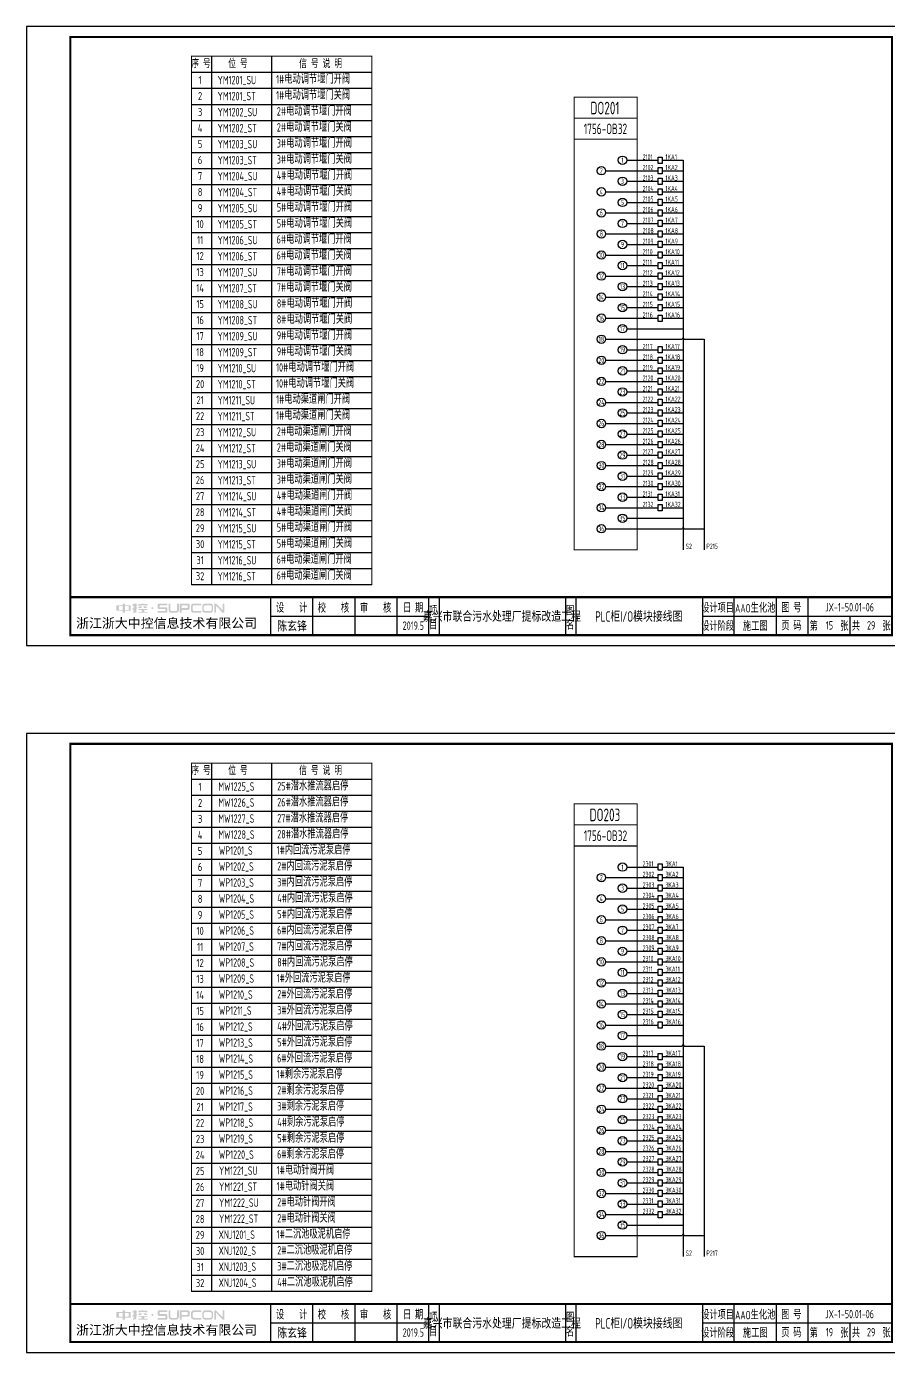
# Model space of a CAD drawing. Header units: millimetres. Extents: x 30557 to 235556, y -116603 to -73383.
# Drawn here: x 38873 to 42964, y -90377 to -84080 of the extents above; entities that cross this region are included whole.
import ezdxf
from ezdxf.enums import TextEntityAlignment as Align

# ---------------------------------------------------------------- set-up
doc = ezdxf.new("R2010")
doc.units = ezdxf.units.MM
doc.layers.add('1', color=3, linetype='Continuous')
doc.layers.add('_Drawing', color=7, linetype='Continuous', lineweight=25)
doc.styles.add('supcon', font='sceie.shx', dxfattribs={"width": 0.75, "height": 40, "bigfont": 'sceic.shx'})
doc.styles.add('Title', font='', dxfattribs={"height": 45})
doc.styles.get('Title').set_extended_font_data('SimHei')

# ---------------------------------------------------------------- blocks, each defined once
blk = doc.blocks.new('中控·SUPCON')
at = {"linetype": 'Continuous'}
h = blk.add_hatch(color=2, dxfattribs=at)
h.dxf.hatch_style = 1
h.paths.add_polyline_path([(34, 33), (20, 33), (20, 37), (15, 37), (15, 36), (15, 33), (0, 33), (0, 20), (13, 20), (15, 20), (15, 15), (20, 15), (20, 20), (22, 20), (34, 20)])
h.paths.add_polyline_path([(20, 30), (20, 31), (29, 31), (29, 22), (20, 22)], flags=16)
h.paths.add_polyline_path([(15, 30), (15, 22), (6, 22), (6, 31), (15, 31)], flags=16)
h.paths.add_polyline_path([(47, 32), (49, 32), (49, 35), (47, 35), (47, 37), (41, 37), (41, 35), (38, 35), (38, 32), (41, 32), (41, 25.8), (38, 25), (38, 22), (41, 22.8), (41, 18.3), (39, 17), (39, 15), (47, 16), (47, 24.5), (49, 25), (49, 28), (47, 27.5)])
h.paths.add_polyline_path([(61, 30), (55, 30), (52, 28), (52, 26), (58, 26)])
h.paths.add_polyline_path([(73, 28), (71, 28), (70, 30), (64, 30), (66, 26), (73, 26)])
h.paths.add_polyline_path([(73, 36), (64.6, 36), (64.6, 37), (60.4, 37), (60.4, 36), (52, 36), (52, 32), (56.8, 32), (56.8, 33.1), (68.2, 33.1), (68.2, 32), (73, 32)])
h.paths.add_polyline_path([(66, 22), (73, 22), (73, 24), (52, 24), (52, 22), (60, 22), (60, 17), (52, 17), (52, 15), (74, 15), (74, 17), (66, 17)])
h.paths.add_polyline_path([(82.7, 26.1, 1), (87.6, 26.1, 1)])
h.paths.add_polyline_path([(118, 28), (103.5, 28, -0.414214), (102.5, 29), (102.5, 32, -0.414214), (103.5, 33), (121, 33), (121, 37), (100.5, 37, 0.414214), (97.5, 34), (97.5, 27, 0.414214), (100.5, 24), (115, 24, -0.414214), (116, 23), (116, 20, -0.414214), (115, 19), (97.5, 19), (97.5, 15), (118, 15, 0.414214), (121, 18), (121, 25, 0.414214)])
h.paths.add_polyline_path([(128, 37), (124, 37), (124, 36), (124, 21, 0.414214), (130, 15), (142, 15, 0.414214), (148, 21), (148, 37), (144, 37), (144, 22, -0.414214), (141, 19), (131, 19, -0.414214), (128, 22)])
h.paths.add_polyline_path([(174, 26), (174, 33, 0.414214), (170, 37), (150, 37), (150, 36), (150, 15), (155, 15), (155, 22), (170, 22, 0.414214)])
h.paths.add_polyline_path([(167, 26), (155, 26), (155, 33), (167, 33, -0.414214), (169, 31), (169, 28, -0.414214)], flags=16)
h.paths.add_polyline_path([(201, 19), (185, 19, -0.414214), (181, 23), (181, 29, -0.414214), (185, 33), (201, 33), (201, 37), (183, 37, 0.414214), (177, 31), (177, 21, 0.414214), (183, 15), (201, 15)])
h.paths.add_polyline_path([(229, 21), (229, 31, 0.414214), (223, 37), (210, 37, 0.414214), (204, 31), (204, 21, 0.414214), (210, 15), (223, 15, 0.414214)])
h.paths.add_polyline_path([(207, 23), (207, 29, -0.414214), (211, 33), (222, 33, -0.414214), (226, 29), (226, 23, -0.414214), (222, 19), (211, 19, -0.414214)], flags=16)
h.paths.add_polyline_path([(236, 32.1), (252, 15), (256, 15), (256, 37), (252, 37), (252, 21), (236, 37), (232, 37), (232, 36), (232, 15), (236, 15)])
h = blk.add_hatch(color=2, dxfattribs=at)
h.dxf.hatch_style = 1
h.paths.add_polyline_path([(34, 33), (20, 33), (20, 37), (15, 37), (15, 36), (15, 33), (0, 33), (0, 20), (13, 20), (15, 20), (15, 15), (20, 15), (20, 20), (22, 20), (34, 20)])
h.paths.add_polyline_path([(20, 30), (20, 31), (29, 31), (29, 22), (20, 22)], flags=16)
h.paths.add_polyline_path([(15, 30), (15, 22), (6, 22), (6, 31), (15, 31)], flags=16)
h.paths.add_polyline_path([(47, 32), (49, 32), (49, 35), (47, 35), (47, 37), (41, 37), (41, 35), (38, 35), (38, 32), (41, 32), (41, 25.8), (38, 25), (38, 22), (41, 22.8), (41, 18.3), (39, 17), (39, 15), (47, 16), (47, 24.5), (49, 25), (49, 28), (47, 27.5)])
h.paths.add_polyline_path([(61, 30), (55, 30), (52, 28), (52, 26), (58, 26)])
h.paths.add_polyline_path([(73, 28), (71, 28), (70, 30), (64, 30), (66, 26), (73, 26)])
h.paths.add_polyline_path([(73, 36), (64.6, 36), (64.6, 37), (60.4, 37), (60.4, 36), (52, 36), (52, 32), (56.8, 32), (56.8, 33.1), (68.2, 33.1), (68.2, 32), (73, 32)])
h.paths.add_polyline_path([(66, 22), (73, 22), (73, 24), (52, 24), (52, 22), (60, 22), (60, 17), (52, 17), (52, 15), (74, 15), (74, 17), (66, 17)])
h.paths.add_polyline_path([(82.7, 26.1, 1), (87.6, 26.1, 1)])
h.paths.add_polyline_path([(118, 28), (103.5, 28, -0.414214), (102.5, 29), (102.5, 32, -0.414214), (103.5, 33), (121, 33), (121, 37), (100.5, 37, 0.414214), (97.5, 34), (97.5, 27, 0.414214), (100.5, 24), (115, 24, -0.414214), (116, 23), (116, 20, -0.414214), (115, 19), (97.5, 19), (97.5, 15), (118, 15, 0.414214), (121, 18), (121, 25, 0.414214)])
h.paths.add_polyline_path([(128, 37), (124, 37), (124, 36), (124, 21, 0.414214), (130, 15), (142, 15, 0.414214), (148, 21), (148, 37), (144, 37), (144, 22, -0.414214), (141, 19), (131, 19, -0.414214), (128, 22)])
h.paths.add_polyline_path([(174, 26), (174, 33, 0.414214), (170, 37), (150, 37), (150, 36), (150, 15), (155, 15), (155, 22), (170, 22, 0.414214)])
h.paths.add_polyline_path([(167, 26), (155, 26), (155, 33), (167, 33, -0.414214), (169, 31), (169, 28, -0.414214)], flags=16)
h.paths.add_polyline_path([(201, 19), (185, 19, -0.414214), (181, 23), (181, 29, -0.414214), (185, 33), (201, 33), (201, 37), (183, 37, 0.414214), (177, 31), (177, 21, 0.414214), (183, 15), (201, 15)])
h.paths.add_polyline_path([(229, 21), (229, 31, 0.414214), (223, 37), (210, 37, 0.414214), (204, 31), (204, 21, 0.414214), (210, 15), (223, 15, 0.414214)])
h.paths.add_polyline_path([(207, 23), (207, 29, -0.414214), (211, 33), (222, 33, -0.414214), (226, 29), (226, 23, -0.414214), (222, 19), (211, 19, -0.414214)], flags=16)
h.paths.add_polyline_path([(236, 32.1), (252, 15), (256, 15), (256, 37), (252, 37), (252, 21), (236, 37), (232, 37), (232, 36), (232, 15), (236, 15)])
h = blk.add_hatch(color=2, dxfattribs=at)
h.dxf.hatch_style = 1
h.paths.add_polyline_path([(34, 33), (20, 33), (20, 37), (15, 37), (15, 36), (15, 33), (0, 33), (0, 20), (13, 20), (15, 20), (15, 15), (20, 15), (20, 20), (22, 20), (34, 20)])
h.paths.add_polyline_path([(20, 30), (20, 31), (29, 31), (29, 22), (20, 22)], flags=16)
h.paths.add_polyline_path([(15, 30), (15, 22), (6, 22), (6, 31), (15, 31)], flags=16)
h.paths.add_polyline_path([(47, 32), (49, 32), (49, 35), (47, 35), (47, 37), (41, 37), (41, 35), (38, 35), (38, 32), (41, 32), (41, 25.8), (38, 25), (38, 22), (41, 22.8), (41, 18.3), (39, 17), (39, 15), (47, 16), (47, 24.5), (49, 25), (49, 28), (47, 27.5)])
h.paths.add_polyline_path([(61, 30), (55, 30), (52, 28), (52, 26), (58, 26)])
h.paths.add_polyline_path([(73, 28), (71, 28), (70, 30), (64, 30), (66, 26), (73, 26)])
h.paths.add_polyline_path([(73, 36), (64.6, 36), (64.6, 37), (60.4, 37), (60.4, 36), (52, 36), (52, 32), (56.8, 32), (56.8, 33.1), (68.2, 33.1), (68.2, 32), (73, 32)])
h.paths.add_polyline_path([(66, 22), (73, 22), (73, 24), (52, 24), (52, 22), (60, 22), (60, 17), (52, 17), (52, 15), (74, 15), (74, 17), (66, 17)])
h.paths.add_polyline_path([(82.7, 26.1, 1), (87.6, 26.1, 1)])
h.paths.add_polyline_path([(118, 28), (103.5, 28, -0.414214), (102.5, 29), (102.5, 32, -0.414214), (103.5, 33), (121, 33), (121, 37), (100.5, 37, 0.414214), (97.5, 34), (97.5, 27, 0.414214), (100.5, 24), (115, 24, -0.414214), (116, 23), (116, 20, -0.414214), (115, 19), (97.5, 19), (97.5, 15), (118, 15, 0.414214), (121, 18), (121, 25, 0.414214)])
h.paths.add_polyline_path([(128, 37), (124, 37), (124, 36), (124, 21, 0.414214), (130, 15), (142, 15, 0.414214), (148, 21), (148, 37), (144, 37), (144, 22, -0.414214), (141, 19), (131, 19, -0.414214), (128, 22)])
h.paths.add_polyline_path([(174, 26), (174, 33, 0.414214), (170, 37), (150, 37), (150, 36), (150, 15), (155, 15), (155, 22), (170, 22, 0.414214)])
h.paths.add_polyline_path([(167, 26), (155, 26), (155, 33), (167, 33, -0.414214), (169, 31), (169, 28, -0.414214)], flags=16)
h.paths.add_polyline_path([(201, 19), (185, 19, -0.414214), (181, 23), (181, 29, -0.414214), (185, 33), (201, 33), (201, 37), (183, 37, 0.414214), (177, 31), (177, 21, 0.414214), (183, 15), (201, 15)])
h.paths.add_polyline_path([(229, 21), (229, 31, 0.414214), (223, 37), (210, 37, 0.414214), (204, 31), (204, 21, 0.414214), (210, 15), (223, 15, 0.414214)])
h.paths.add_polyline_path([(207, 23), (207, 29, -0.414214), (211, 33), (222, 33, -0.414214), (226, 29), (226, 23, -0.414214), (222, 19), (211, 19, -0.414214)], flags=16)
h.paths.add_polyline_path([(236, 32.1), (252, 15), (256, 15), (256, 37), (252, 37), (252, 21), (236, 37), (232, 37), (232, 36), (232, 15), (236, 15)])
h = blk.add_hatch(color=2, dxfattribs=at)
h.dxf.hatch_style = 1
h.paths.add_polyline_path([(34, 33), (20, 33), (20, 37), (15, 37), (15, 36), (15, 33), (0, 33), (0, 20), (13, 20), (15, 20), (15, 15), (20, 15), (20, 20), (22, 20), (34, 20)])
h.paths.add_polyline_path([(20, 30), (20, 31), (29, 31), (29, 22), (20, 22)], flags=16)
h.paths.add_polyline_path([(15, 30), (15, 22), (6, 22), (6, 31), (15, 31)], flags=16)
h.paths.add_polyline_path([(47, 32), (49, 32), (49, 35), (47, 35), (47, 37), (41, 37), (41, 35), (38, 35), (38, 32), (41, 32), (41, 25.8), (38, 25), (38, 22), (41, 22.8), (41, 18.3), (39, 17), (39, 15), (47, 16), (47, 24.5), (49, 25), (49, 28), (47, 27.5)])
h.paths.add_polyline_path([(61, 30), (55, 30), (52, 28), (52, 26), (58, 26)])
h.paths.add_polyline_path([(73, 28), (71, 28), (70, 30), (64, 30), (66, 26), (73, 26)])
h.paths.add_polyline_path([(73, 36), (64.6, 36), (64.6, 37), (60.4, 37), (60.4, 36), (52, 36), (52, 32), (56.8, 32), (56.8, 33.1), (68.2, 33.1), (68.2, 32), (73, 32)])
h.paths.add_polyline_path([(66, 22), (73, 22), (73, 24), (52, 24), (52, 22), (60, 22), (60, 17), (52, 17), (52, 15), (74, 15), (74, 17), (66, 17)])
h.paths.add_polyline_path([(82.7, 26.1, 1), (87.6, 26.1, 1)])
h.paths.add_polyline_path([(118, 28), (103.5, 28, -0.414214), (102.5, 29), (102.5, 32, -0.414214), (103.5, 33), (121, 33), (121, 37), (100.5, 37, 0.414214), (97.5, 34), (97.5, 27, 0.414214), (100.5, 24), (115, 24, -0.414214), (116, 23), (116, 20, -0.414214), (115, 19), (97.5, 19), (97.5, 15), (118, 15, 0.414214), (121, 18), (121, 25, 0.414214)])
h.paths.add_polyline_path([(128, 37), (124, 37), (124, 36), (124, 21, 0.414214), (130, 15), (142, 15, 0.414214), (148, 21), (148, 37), (144, 37), (144, 22, -0.414214), (141, 19), (131, 19, -0.414214), (128, 22)])
h.paths.add_polyline_path([(174, 26), (174, 33, 0.414214), (170, 37), (150, 37), (150, 36), (150, 15), (155, 15), (155, 22), (170, 22, 0.414214)])
h.paths.add_polyline_path([(167, 26), (155, 26), (155, 33), (167, 33, -0.414214), (169, 31), (169, 28, -0.414214)], flags=16)
h.paths.add_polyline_path([(201, 19), (185, 19, -0.414214), (181, 23), (181, 29, -0.414214), (185, 33), (201, 33), (201, 37), (183, 37, 0.414214), (177, 31), (177, 21, 0.414214), (183, 15), (201, 15)])
h.paths.add_polyline_path([(229, 21), (229, 31, 0.414214), (223, 37), (210, 37, 0.414214), (204, 31), (204, 21, 0.414214), (210, 15), (223, 15, 0.414214)])
h.paths.add_polyline_path([(207, 23), (207, 29, -0.414214), (211, 33), (222, 33, -0.414214), (226, 29), (226, 23, -0.414214), (222, 19), (211, 19, -0.414214)], flags=16)
h.paths.add_polyline_path([(236, 32.1), (252, 15), (256, 15), (256, 37), (252, 37), (252, 21), (236, 37), (232, 37), (232, 36), (232, 15), (236, 15)])
h = blk.add_hatch(color=2, dxfattribs=at)
h.dxf.hatch_style = 1
h.paths.add_polyline_path([(34, 33), (20, 33), (20, 37), (15, 37), (15, 36), (15, 33), (0, 33), (0, 20), (13, 20), (15, 20), (15, 15), (20, 15), (20, 20), (22, 20), (34, 20)])
h.paths.add_polyline_path([(20, 30), (20, 31), (29, 31), (29, 22), (20, 22)], flags=16)
h.paths.add_polyline_path([(15, 30), (15, 22), (6, 22), (6, 31), (15, 31)], flags=16)
h.paths.add_polyline_path([(47, 32), (49, 32), (49, 35), (47, 35), (47, 37), (41, 37), (41, 35), (38, 35), (38, 32), (41, 32), (41, 25.8), (38, 25), (38, 22), (41, 22.8), (41, 18.3), (39, 17), (39, 15), (47, 16), (47, 24.5), (49, 25), (49, 28), (47, 27.5)])
h.paths.add_polyline_path([(61, 30), (55, 30), (52, 28), (52, 26), (58, 26)])
h.paths.add_polyline_path([(73, 28), (71, 28), (70, 30), (64, 30), (66, 26), (73, 26)])
h.paths.add_polyline_path([(73, 36), (64.6, 36), (64.6, 37), (60.4, 37), (60.4, 36), (52, 36), (52, 32), (56.8, 32), (56.8, 33.1), (68.2, 33.1), (68.2, 32), (73, 32)])
h.paths.add_polyline_path([(66, 22), (73, 22), (73, 24), (52, 24), (52, 22), (60, 22), (60, 17), (52, 17), (52, 15), (74, 15), (74, 17), (66, 17)])
h.paths.add_polyline_path([(82.7, 26.1, 1), (87.6, 26.1, 1)])
h.paths.add_polyline_path([(118, 28), (103.5, 28, -0.414214), (102.5, 29), (102.5, 32, -0.414214), (103.5, 33), (121, 33), (121, 37), (100.5, 37, 0.414214), (97.5, 34), (97.5, 27, 0.414214), (100.5, 24), (115, 24, -0.414214), (116, 23), (116, 20, -0.414214), (115, 19), (97.5, 19), (97.5, 15), (118, 15, 0.414214), (121, 18), (121, 25, 0.414214)])
h.paths.add_polyline_path([(128, 37), (124, 37), (124, 36), (124, 21, 0.414214), (130, 15), (142, 15, 0.414214), (148, 21), (148, 37), (144, 37), (144, 22, -0.414214), (141, 19), (131, 19, -0.414214), (128, 22)])
h.paths.add_polyline_path([(174, 26), (174, 33, 0.414214), (170, 37), (150, 37), (150, 36), (150, 15), (155, 15), (155, 22), (170, 22, 0.414214)])
h.paths.add_polyline_path([(167, 26), (155, 26), (155, 33), (167, 33, -0.414214), (169, 31), (169, 28, -0.414214)], flags=16)
h.paths.add_polyline_path([(201, 19), (185, 19, -0.414214), (181, 23), (181, 29, -0.414214), (185, 33), (201, 33), (201, 37), (183, 37, 0.414214), (177, 31), (177, 21, 0.414214), (183, 15), (201, 15)])
h.paths.add_polyline_path([(229, 21), (229, 31, 0.414214), (223, 37), (210, 37, 0.414214), (204, 31), (204, 21, 0.414214), (210, 15), (223, 15, 0.414214)])
h.paths.add_polyline_path([(207, 23), (207, 29, -0.414214), (211, 33), (222, 33, -0.414214), (226, 29), (226, 23, -0.414214), (222, 19), (211, 19, -0.414214)], flags=16)
h.paths.add_polyline_path([(236, 32.1), (252, 15), (256, 15), (256, 37), (252, 37), (252, 21), (236, 37), (232, 37), (232, 36), (232, 15), (236, 15)])
h = blk.add_hatch(color=2, dxfattribs=at)
h.dxf.hatch_style = 1
h.paths.add_polyline_path([(34, 33), (20, 33), (20, 37), (15, 37), (15, 36), (15, 33), (0, 33), (0, 20), (13, 20), (15, 20), (15, 15), (20, 15), (20, 20), (22, 20), (34, 20)])
h.paths.add_polyline_path([(20, 30), (20, 31), (29, 31), (29, 22), (20, 22)], flags=16)
h.paths.add_polyline_path([(15, 30), (15, 22), (6, 22), (6, 31), (15, 31)], flags=16)
h.paths.add_polyline_path([(47, 32), (49, 32), (49, 35), (47, 35), (47, 37), (41, 37), (41, 35), (38, 35), (38, 32), (41, 32), (41, 25.8), (38, 25), (38, 22), (41, 22.8), (41, 18.3), (39, 17), (39, 15), (47, 16), (47, 24.5), (49, 25), (49, 28), (47, 27.5)])
h.paths.add_polyline_path([(61, 30), (55, 30), (52, 28), (52, 26), (58, 26)])
h.paths.add_polyline_path([(73, 28), (71, 28), (70, 30), (64, 30), (66, 26), (73, 26)])
h.paths.add_polyline_path([(73, 36), (64.6, 36), (64.6, 37), (60.4, 37), (60.4, 36), (52, 36), (52, 32), (56.8, 32), (56.8, 33.1), (68.2, 33.1), (68.2, 32), (73, 32)])
h.paths.add_polyline_path([(66, 22), (73, 22), (73, 24), (52, 24), (52, 22), (60, 22), (60, 17), (52, 17), (52, 15), (74, 15), (74, 17), (66, 17)])
h.paths.add_polyline_path([(82.7, 26.1, 1), (87.6, 26.1, 1)])
h.paths.add_polyline_path([(118, 28), (103.5, 28, -0.414214), (102.5, 29), (102.5, 32, -0.414214), (103.5, 33), (121, 33), (121, 37), (100.5, 37, 0.414214), (97.5, 34), (97.5, 27, 0.414214), (100.5, 24), (115, 24, -0.414214), (116, 23), (116, 20, -0.414214), (115, 19), (97.5, 19), (97.5, 15), (118, 15, 0.414214), (121, 18), (121, 25, 0.414214)])
h.paths.add_polyline_path([(128, 37), (124, 37), (124, 36), (124, 21, 0.414214), (130, 15), (142, 15, 0.414214), (148, 21), (148, 37), (144, 37), (144, 22, -0.414214), (141, 19), (131, 19, -0.414214), (128, 22)])
h.paths.add_polyline_path([(174, 26), (174, 33, 0.414214), (170, 37), (150, 37), (150, 36), (150, 15), (155, 15), (155, 22), (170, 22, 0.414214)])
h.paths.add_polyline_path([(167, 26), (155, 26), (155, 33), (167, 33, -0.414214), (169, 31), (169, 28, -0.414214)], flags=16)
h.paths.add_polyline_path([(201, 19), (185, 19, -0.414214), (181, 23), (181, 29, -0.414214), (185, 33), (201, 33), (201, 37), (183, 37, 0.414214), (177, 31), (177, 21, 0.414214), (183, 15), (201, 15)])
h.paths.add_polyline_path([(229, 21), (229, 31, 0.414214), (223, 37), (210, 37, 0.414214), (204, 31), (204, 21, 0.414214), (210, 15), (223, 15, 0.414214)])
h.paths.add_polyline_path([(207, 23), (207, 29, -0.414214), (211, 33), (222, 33, -0.414214), (226, 29), (226, 23, -0.414214), (222, 19), (211, 19, -0.414214)], flags=16)
h.paths.add_polyline_path([(236, 32.1), (252, 15), (256, 15), (256, 37), (252, 37), (252, 21), (236, 37), (232, 37), (232, 36), (232, 15), (236, 15)])
blk = doc.blocks.new('supcon图框')
at = {"linetype": 'Continuous'}
for p, q in [((6145.7, 4361.7), (1987.7, 4361.7)), ((1987.7, 4361.7), (1987.7, 1421.7)), ((6145.7, 1421.7), (6145.7, 4361.7)), ((1987.7, 1421.7), (6145.7, 1421.7))]:
    blk.add_line(p, q, dxfattribs=at)
for p, q in [((3145.7, 1651.7), (3145.7, 1471.7)), ((3345.7, 1651.7), (3345.7, 1471.7)), ((3545.7, 1651.7), (3545.7, 1471.7)), ((3745.7, 1651.7), (3745.7, 1471.7)), ((3895.7, 1651.7), (3895.7, 1471.7)), ((3945.7, 1651.7), (3945.7, 1471.7)), ((4545.7, 1651.7), (4545.7, 1471.7)), ((4595.7, 1651.7), (4595.7, 1471.7)), ((5195.7, 1651.7), (5195.7, 1471.7)), ((5345.7, 1651.7), (5345.7, 1471.7)), ((5545.7, 1651.7), (5545.7, 1471.7)), ((5695.7, 1651.7), (5695.7, 1471.7)), ((3145.7, 1561.7), (3895.7, 1561.7)), ((5195.7, 1561.7), (6095.7, 1561.7)), ((5895.7, 1561.7), (5895.7, 1471.7))]:
    blk.add_line(p, q)
at = {"linetype": 'Continuous', "const_width": 10}
blk.add_lwpolyline([(2195.7, 4311.7), (6095.7, 4311.7), (6095.7, 1471.7), (2195.7, 1471.7)], close=True, dxfattribs=at)
blk.add_lwpolyline([(2195.7, 1651.7), (6095.7, 1651.7)], dxfattribs=at)
at = {"linetype": 'Continuous', "xscale": 2, "yscale": 2, "zscale": 2}
blk.add_blockref('中控·SUPCON', (2414.6, 1547.7), dxfattribs=at)
at = {"style": 'supcon', "width": 0.75}
for s, p in [('设    计', (3246.2, 1604.2)), ('校    核', (3444.8, 1604.2)), ('审    核', (3644.5, 1604.2)), ('日 期', (3822.5, 1604.2)), ('项', (3918.2, 1590.7)), ('图', (4568.2, 1590.7)), ('设计项目', (5268, 1604.2)), ('图 号', (5618, 1604.2)), ('目', (3918.2, 1522.9)), ('名', (4568.2, 1522.9)), ('设计阶段', (5268, 1518.1)), ('施工图', (5446.5, 1518.1)), ('页 码', (5618, 1518.1)), ('第      张', (5797, 1518.1)), ('共      张', (5997, 1518.1))]:
    blk.add_text(s, height=40, dxfattribs=at).set_placement(p, align=Align.MIDDLE)
at = {"style": 'Title'}
blk.add_text('浙江浙大中控信息技术有限公司', height=45, dxfattribs=at).set_placement((2222.8, 1506.2))
blk = doc.blocks.new('1756-OB32')
at = {"linetype": 'Continuous'}
for p, q in [((13608.2, 29219.5), (13858.2, 29219.5)), ((13708.2, 29269.5), (13858.2, 29269.5)), ((13708.2, 29169.5), (13858.2, 29169.5)), ((13608.2, 29119.5), (13858.2, 29119.5)), ((13708.2, 29069.5), (13858.2, 29069.5)), ((13608.2, 29019.5), (13858.2, 29019.5)), ((13708.2, 28969.5), (13858.2, 28969.5)), ((13608.2, 28919.5), (13858.2, 28919.5)), ((13708.2, 28869.5), (13858.2, 28869.5)), ((13608.2, 28819.5), (13858.2, 28819.5)), ((13608.2, 28719.5), (13858.2, 28719.5)), ((13708.2, 28769.5), (13858.2, 28769.5)), ((13708.2, 28669.5), (13858.2, 28669.5)), ((13608.2, 28619.5), (13858.2, 28619.5)), ((13708.2, 28569.5), (13858.2, 28569.5)), ((13608.2, 28519.5), (13858.2, 28519.5)), ((13708.2, 28369.5), (13858.2, 28369.5)), ((13608.2, 28319.5), (13858.2, 28319.5)), ((13608.2, 28219.5), (13858.2, 28219.5)), ((13708.2, 28269.5), (13858.2, 28269.5)), ((13708.2, 28169.5), (13858.2, 28169.5)), ((13608.2, 28119.5), (13858.2, 28119.5)), ((13708.2, 28069.5), (13858.2, 28069.5)), ((13608.2, 28019.5), (13858.2, 28019.5)), ((13708.2, 27969.5), (13858.2, 27969.5)), ((13608.2, 27919.5), (13858.2, 27919.5)), ((13708.2, 27869.5), (13858.2, 27869.5)), ((13608.2, 27819.5), (13858.2, 27819.5)), ((13708.2, 27769.5), (13858.2, 27769.5)), ((13608.2, 27719.5), (13858.2, 27719.5)), ((13708.2, 27669.5), (13858.2, 27669.5)), ((13608.2, 27619.5), (13858.2, 27619.5))]:
    blk.add_line(p, q, dxfattribs=at)
at = {"color": 5, "linetype": 'Continuous'}
for p, q in [((13876.2, 29269.5), (13976.2, 29269.5)), ((13876.2, 29219.5), (13976.2, 29219.5)), ((13976.2, 29269.5), (13976.2, 27419.5)), ((13876.2, 29169.5), (13976.2, 29169.5)), ((13876.2, 29119.5), (13976.2, 29119.5)), ((13876.2, 29069.5), (13976.2, 29069.5)), ((13876.2, 29019.5), (13976.2, 29019.5)), ((13876.2, 28969.5), (13976.2, 28969.5)), ((13876.2, 28919.5), (13976.2, 28919.5)), ((13876.2, 28869.5), (13976.2, 28869.5)), ((13876.2, 28819.5), (13976.2, 28819.5)), ((13876.2, 28769.5), (13976.2, 28769.5)), ((13876.2, 28719.5), (13976.2, 28719.5)), ((13876.2, 28669.5), (13976.2, 28669.5)), ((13876.2, 28619.5), (13976.2, 28619.5)), ((13876.2, 28569.5), (13976.2, 28569.5)), ((13708.2, 28469.5), (13976.2, 28469.5)), ((13876.2, 28519.5), (13976.2, 28519.5)), ((13876.2, 28369.5), (13976.2, 28369.5)), ((13876.2, 28319.5), (13976.2, 28319.5)), ((13876.2, 28269.5), (13976.2, 28269.5)), ((13876.2, 28219.5), (13976.2, 28219.5)), ((13876.2, 28169.5), (13976.2, 28169.5)), ((13876.2, 28119.5), (13976.2, 28119.5)), ((13876.2, 28069.5), (13976.2, 28069.5)), ((13876.2, 28019.5), (13976.2, 28019.5)), ((13876.2, 27969.5), (13976.2, 27969.5)), ((13876.2, 27919.5), (13976.2, 27919.5)), ((13876.2, 27869.5), (13976.2, 27869.5)), ((13876.2, 27819.5), (13976.2, 27819.5)), ((13876.2, 27769.5), (13976.2, 27769.5)), ((13876.2, 27719.5), (13976.2, 27719.5)), ((13876.2, 27669.5), (13976.2, 27669.5)), ((13876.2, 27619.5), (13976.2, 27619.5)), ((13708.2, 27569.5), (13976.2, 27569.5))]:
    blk.add_line(p, q, dxfattribs=at)
at = {"color": 37, "linetype": 'Continuous'}
for p, q in [((13981.2, 28419.5), (14076.2, 28419.5)), ((14076.2, 28419.5), (14076.2, 27419.5)), ((13608.2, 27519.5), (13971.2, 27519.5)), ((13981.2, 27519.5), (14076.2, 27519.5))]:
    blk.add_line(p, q, dxfattribs=at)
at = {"linetype": 'Continuous', "const_width": 5}
blk.add_lwpolyline([(13458.2, 29569.5), (13758.2, 29569.5), (13758.2, 27419.5), (13458.2, 27419.5)], close=True, dxfattribs=at)
for points in [[(13458.2, 29469.5), (13758.2, 29469.5)], [(13458.2, 29369.5), (13758.2, 29369.5)]]:
    blk.add_lwpolyline(points, dxfattribs=at)
at = {"linetype": 'Continuous'}
for points in [[(13858.2, 29284.5), (13876.2, 29284.5), (13876.2, 29254.5), (13858.2, 29254.5)], [(13858.2, 29234.5), (13876.2, 29234.5), (13876.2, 29204.5), (13858.2, 29204.5)], [(13858.2, 29184.5), (13876.2, 29184.5), (13876.2, 29154.5), (13858.2, 29154.5)], [(13858.2, 29134.5), (13876.2, 29134.5), (13876.2, 29104.5), (13858.2, 29104.5)], [(13858.2, 29084.5), (13876.2, 29084.5), (13876.2, 29054.5), (13858.2, 29054.5)], [(13858.2, 29034.5), (13876.2, 29034.5), (13876.2, 29004.5), (13858.2, 29004.5)], [(13858.2, 28984.5), (13876.2, 28984.5), (13876.2, 28954.5), (13858.2, 28954.5)], [(13858.2, 28934.5), (13876.2, 28934.5), (13876.2, 28904.5), (13858.2, 28904.5)], [(13858.2, 28884.5), (13876.2, 28884.5), (13876.2, 28854.5), (13858.2, 28854.5)], [(13858.2, 28834.5), (13876.2, 28834.5), (13876.2, 28804.5), (13858.2, 28804.5)], [(13858.2, 28784.5), (13876.2, 28784.5), (13876.2, 28754.5), (13858.2, 28754.5)], [(13858.2, 28734.5), (13876.2, 28734.5), (13876.2, 28704.5), (13858.2, 28704.5)], [(13858.2, 28684.5), (13876.2, 28684.5), (13876.2, 28654.5), (13858.2, 28654.5)], [(13858.2, 28634.5), (13876.2, 28634.5), (13876.2, 28604.5), (13858.2, 28604.5)], [(13858.2, 28584.5), (13876.2, 28584.5), (13876.2, 28554.5), (13858.2, 28554.5)], [(13858.2, 28534.5), (13876.2, 28534.5), (13876.2, 28504.5), (13858.2, 28504.5)], [(13858.2, 28384.5), (13876.2, 28384.5), (13876.2, 28354.5), (13858.2, 28354.5)], [(13858.2, 28334.5), (13876.2, 28334.5), (13876.2, 28304.5), (13858.2, 28304.5)], [(13858.2, 28284.5), (13876.2, 28284.5), (13876.2, 28254.5), (13858.2, 28254.5)], [(13858.2, 28234.5), (13876.2, 28234.5), (13876.2, 28204.5), (13858.2, 28204.5)], [(13858.2, 28184.5), (13876.2, 28184.5), (13876.2, 28154.5), (13858.2, 28154.5)], [(13858.2, 28134.5), (13876.2, 28134.5), (13876.2, 28104.5), (13858.2, 28104.5)], [(13858.2, 28084.5), (13876.2, 28084.5), (13876.2, 28054.5), (13858.2, 28054.5)], [(13858.2, 28034.5), (13876.2, 28034.5), (13876.2, 28004.5), (13858.2, 28004.5)], [(13858.2, 27984.5), (13876.2, 27984.5), (13876.2, 27954.5), (13858.2, 27954.5)], [(13858.2, 27934.5), (13876.2, 27934.5), (13876.2, 27904.5), (13858.2, 27904.5)], [(13858.2, 27884.5), (13876.2, 27884.5), (13876.2, 27854.5), (13858.2, 27854.5)], [(13858.2, 27834.5), (13876.2, 27834.5), (13876.2, 27804.5), (13858.2, 27804.5)], [(13858.2, 27784.5), (13876.2, 27784.5), (13876.2, 27754.5), (13858.2, 27754.5)], [(13858.2, 27734.5), (13876.2, 27734.5), (13876.2, 27704.5), (13858.2, 27704.5)], [(13858.2, 27684.5), (13876.2, 27684.5), (13876.2, 27654.5), (13858.2, 27654.5)], [(13858.2, 27634.5), (13876.2, 27634.5), (13876.2, 27604.5), (13858.2, 27604.5)]]:
    blk.add_lwpolyline(points, close=True, dxfattribs=at)
at = {"lineweight": -3}
for centre in [(13688.2, 29269.5), (13588.2, 29219.5), (13688.2, 29169.5), (13588.2, 29119.5), (13588.2, 29019.5), (13688.2, 29069.5), (13688.2, 28969.5), (13588.2, 28919.5), (13588.2, 28819.5), (13688.2, 28869.5), (13688.2, 28769.5), (13588.2, 28719.5), (13688.2, 28669.5), (13588.2, 28619.5), (13688.2, 28569.5), (13588.2, 28519.5), (13688.2, 28469.5), (13588.2, 28419.5), (13588.2, 28319.5), (13688.2, 28369.5), (13688.2, 28269.5), (13588.2, 28219.5), (13688.2, 28169.5), (13588.2, 28119.5), (13688.2, 28069.5), (13588.2, 28019.5), (13688.2, 27969.5), (13588.2, 27919.5), (13588.2, 27819.5), (13688.2, 27869.5), (13688.2, 27769.5), (13588.2, 27719.5), (13688.2, 27669.5), (13588.2, 27619.5), (13688.2, 27569.5), (13588.2, 27519.5)]:
    blk.add_circle(centre, 20, dxfattribs=at)
at = {"color": 37, "linetype": 'Continuous'}
blk.add_arc((13976.2, 27519.5), 5, 0, 180, dxfattribs=at)
at = {"color": 7, "style": 'supcon', "width": 0.75}
blk.add_text('1756-OB32', height=50, dxfattribs=at).set_placement((13607.3, 29418.6), align=Align.MIDDLE)
at = {"style": 'supcon', "width": 0.75}
for s, p in [('1', (13687.9, 29269.5)), ('2', (13587.9, 29219.5)), ('3', (13687.9, 29169.5)), ('4', (13587.9, 29119.5)), ('6', (13587.9, 29019.5)), ('5', (13687.9, 29069.5)), ('7', (13687.9, 28969.5)), ('8', (13587.9, 28919.5)), ('9', (13687.9, 28869.5)), ('10', (13587.9, 28819.5)), ('11', (13687.9, 28769.5)), ('12', (13587.9, 28719.5)), ('13', (13687.9, 28669.5)), ('14', (13587.9, 28619.5)), ('16', (13587.9, 28519.5)), ('15', (13687.9, 28569.5)), ('17', (13687.9, 28469.5)), ('18', (13587.9, 28419.5)), ('19', (13687.9, 28369.5)), ('20', (13587.9, 28319.5)), ('21', (13687.9, 28269.5)), ('22', (13587.9, 28219.5)), ('23', (13687.9, 28169.5)), ('24', (13587.9, 28119.5)), ('26', (13587.9, 28019.5)), ('25', (13687.9, 28069.5)), ('27', (13687.9, 27969.5)), ('28', (13587.9, 27919.5)), ('30', (13587.9, 27819.5)), ('29', (13687.9, 27869.5)), ('31', (13687.9, 27769.5)), ('32', (13587.9, 27719.5)), ('33', (13687.9, 27669.5)), ('34', (13587.9, 27619.5)), ('35', (13687.9, 27569.5)), ('36', (13587.9, 27519.5))]:
    blk.add_text(s, height=25, dxfattribs=at).set_placement(p, align=Align.MIDDLE)

msp = doc.modelspace()

# ---------------------------------------------------------------- linework, layer by layer
at = {"lineweight": -3}
for p, q in [((39751.1, -84221.6), (39751.1, -84981.6)), ((40036.1, -84221.6), (40036.1, -84981.6)), ((39656.1, -84297.6), (40511.1, -84297.6)), ((39656.1, -84373.6), (40511.1, -84373.6)), ((39656.1, -84449.6), (40511.1, -84449.6)), ((39656.1, -84525.6), (40511.1, -84525.6)), ((39656.1, -84601.6), (40511.1, -84601.6)), ((39656.1, -84677.6), (40511.1, -84677.6)), ((39656.1, -84753.6), (40511.1, -84753.6)), ((39656.1, -84829.6), (40511.1, -84829.6)), ((39656.1, -84905.6), (40511.1, -84905.6)), ((39656.1, -84981.6), (40511.1, -84981.6)), ((39751.1, -84981.6), (39751.1, -86729.6)), ((40036.1, -84981.6), (40036.1, -86729.6)), ((39656.1, -85057.6), (40511.1, -85057.6)), ((39656.1, -85133.6), (40511.1, -85133.6)), ((39656.1, -85209.6), (40511.1, -85209.6)), ((39656.1, -85285.6), (40511.1, -85285.6)), ((39656.1, -85361.6), (40511.1, -85361.6)), ((39656.1, -85437.6), (40511.1, -85437.6)), ((39656.1, -85513.6), (40511.1, -85513.6)), ((39656.1, -85589.6), (40511.1, -85589.6)), ((39656.1, -85665.6), (40511.1, -85665.6)), ((39656.1, -85741.6), (40511.1, -85741.6)), ((39656.1, -85817.6), (40511.1, -85817.6)), ((39656.1, -85893.6), (40511.1, -85893.6)), ((39656.1, -85969.6), (40511.1, -85969.6)), ((39656.1, -86045.6), (40511.1, -86045.6)), ((39656.1, -86121.6), (40511.1, -86121.6)), ((39656.1, -86197.6), (40511.1, -86197.6)), ((39656.1, -86273.6), (40511.1, -86273.6)), ((39656.1, -86349.6), (40511.1, -86349.6)), ((39656.1, -86425.6), (40511.1, -86425.6)), ((39656.1, -86501.6), (40511.1, -86501.6)), ((39656.1, -86577.6), (40511.1, -86577.6)), ((39656.1, -86653.6), (40511.1, -86653.6)), ((39656.1, -86729.6), (40511.1, -86729.6)), ((39751.1, -87578.1), (39751.1, -88338.1)), ((40036.1, -87578.1), (40036.1, -88338.1)), ((39656.1, -87654.1), (40511.1, -87654.1)), ((39656.1, -87730.1), (40511.1, -87730.1)), ((39656.1, -87806.1), (40511.1, -87806.1)), ((39656.1, -87882.1), (40511.1, -87882.1)), ((39656.1, -87958.1), (40511.1, -87958.1)), ((39656.1, -88034.1), (40511.1, -88034.1)), ((39656.1, -88110.1), (40511.1, -88110.1)), ((39656.1, -88186.1), (40511.1, -88186.1)), ((39656.1, -88262.1), (40511.1, -88262.1)), ((39656.1, -88338.1), (40511.1, -88338.1)), ((39751.1, -88338.1), (39751.1, -90086.1)), ((40036.1, -88338.1), (40036.1, -90086.1)), ((39656.1, -88414.1), (40511.1, -88414.1)), ((39656.1, -88490.1), (40511.1, -88490.1)), ((39656.1, -88566.1), (40511.1, -88566.1)), ((39656.1, -88642.1), (40511.1, -88642.1)), ((39656.1, -88718.1), (40511.1, -88718.1)), ((39656.1, -88794.1), (40511.1, -88794.1)), ((39656.1, -88870.1), (40511.1, -88870.1)), ((39656.1, -88946.1), (40511.1, -88946.1)), ((39656.1, -89022.1), (40511.1, -89022.1)), ((39656.1, -89098.1), (40511.1, -89098.1)), ((39656.1, -89174.1), (40511.1, -89174.1)), ((39656.1, -89250.1), (40511.1, -89250.1)), ((39656.1, -89326.1), (40511.1, -89326.1)), ((39656.1, -89402.1), (40511.1, -89402.1)), ((39656.1, -89478.1), (40511.1, -89478.1)), ((39656.1, -89554.1), (40511.1, -89554.1)), ((39656.1, -89630.1), (40511.1, -89630.1)), ((39656.1, -89706.1), (40511.1, -89706.1)), ((39656.1, -89782.1), (40511.1, -89782.1)), ((39656.1, -89858.1), (40511.1, -89858.1)), ((39656.1, -89934.1), (40511.1, -89934.1)), ((39656.1, -90010.1), (40511.1, -90010.1)), ((39656.1, -90086.1), (40511.1, -90086.1))]:
    msp.add_line(p, q, dxfattribs=at)
at = {"color": 37, "linetype": 'Continuous'}
for p, q in [((41621.6, -85565.1), (41984.7, -85565.1)), ((41621.6, -88921.6), (41984.7, -88921.6))]:
    msp.add_line(p, q, dxfattribs=at)
at = {"lineweight": -3, "const_width": 4.75}
for points in [[(39656.1, -84221.6), (39656.1, -86729.6), (40511.1, -86729.6), (40511.1, -84221.6)], [(39656.1, -87578.1), (39656.1, -90086.1), (40511.1, -90086.1), (40511.1, -87578.1)]]:
    msp.add_lwpolyline(points, close=True, dxfattribs=at)
at = {"color": 37, "linetype": 'Continuous'}
for centre in [(41989.7, -85565.1), (41989.7, -88921.6)]:
    msp.add_arc(centre, 5, 0, 180, dxfattribs=at)

# ---------------------------------------------------------------- block references
for p in [(36885.2, -88441.8), (36885.2, -91798.3)]:
    msp.add_blockref('supcon图框', p)
at = {"color": 1}
for p in [(28013.5, -113984.6), (28013.5, -117341.1)]:
    msp.add_blockref('1756-OB32', p, dxfattribs=at)

# ---------------------------------------------------------------- texts
at = {"style": 'supcon', "width": 0.75}
for s, p in [('序 号', (39701.2, -84277.2)), ('位 号', (39876.3, -84277.2)), ('信 号 说 明', (40268.6, -84277.2)), ('1', (39696.7, -84353.2)), ('2', (39696.7, -84429.2)), ('3', (39696.7, -84505.2)), ('4', (39696.7, -84581.2)), ('5', (39696.7, -84657.2)), ('6', (39696.7, -84733.2)), ('7', (39696.7, -84809.2)), ('8', (39696.7, -84885.2)), ('9', (39696.7, -84961.2)), ('10', (39696.7, -85037.2)), ('11', (39696.7, -85113.2)), ('12', (39696.7, -85189.2)), ('13', (39696.7, -85265.2)), ('14', (39696.7, -85341.2)), ('15', (39696.7, -85417.2)), ('16', (39696.7, -85493.2)), ('17', (39696.7, -85569.2)), ('18', (39696.7, -85645.2)), ('19', (39696.7, -85721.2)), ('20', (39696.7, -85797.2)), ('21', (39696.7, -85873.2)), ('22', (39696.7, -85949.2)), ('23', (39696.7, -86025.2)), ('24', (39696.7, -86101.2)), ('25', (39696.7, -86177.2)), ('26', (39696.7, -86253.2)), ('27', (39696.7, -86329.2)), ('28', (39696.7, -86405.2)), ('29', (39696.7, -86481.2)), ('30', (39696.7, -86557.2)), ('31', (39696.7, -86633.2)), ('32', (39696.7, -86709.2)), ('序 号', (39701.2, -87633.8)), ('位 号', (39876.3, -87633.8)), ('信 号 说 明', (40268.6, -87633.8)), ('1', (39696.7, -87709.8)), ('2', (39696.7, -87785.8)), ('3', (39696.7, -87861.8)), ('4', (39696.7, -87937.8)), ('5', (39696.7, -88013.8)), ('6', (39696.7, -88089.8)), ('7', (39696.7, -88165.8)), ('8', (39696.7, -88241.8)), ('9', (39696.7, -88317.8)), ('10', (39696.7, -88393.8)), ('11', (39696.7, -88469.8)), ('12', (39696.7, -88545.8)), ('13', (39696.7, -88621.8)), ('14', (39696.7, -88697.8)), ('15', (39696.7, -88773.8)), ('16', (39696.7, -88849.8)), ('17', (39696.7, -88925.8)), ('18', (39696.7, -89001.8)), ('19', (39696.7, -89077.8)), ('20', (39696.7, -89153.8)), ('21', (39696.7, -89229.8)), ('22', (39696.7, -89305.8)), ('23', (39696.7, -89381.8)), ('24', (39696.7, -89457.8)), ('25', (39696.7, -89533.8)), ('26', (39696.7, -89609.8)), ('27', (39696.7, -89685.8)), ('28', (39696.7, -89761.8)), ('29', (39696.7, -89837.8)), ('30', (39696.7, -89913.8)), ('31', (39696.7, -89989.8)), ('32', (39696.7, -90065.8))]:
    msp.add_text(s, height=38, dxfattribs=at).set_placement(p, align=Align.CENTER)
at = {"linetype": 'Continuous', "style": 'supcon', "width": 0.75}
for s, p in [('1#电动调节堰门开阀', (40057.7, -84350.9)), ('YM1201_SU', (39779.9, -84354.4)), ('YM1201_ST', (39779.9, -84430.4)), ('1#电动调节堰门关阀', (40057.7, -84426.9)), ('YM1202_SU', (39779.9, -84506.4)), ('2#电动调节堰门开阀', (40060.9, -84502.9)), ('YM1202_ST', (39779.9, -84582.4)), ('2#电动调节堰门关阀', (40060.9, -84578.9)), ('YM1203_SU', (39779.9, -84658.4)), ('3#电动调节堰门开阀', (40060.9, -84654.9)), ('3#电动调节堰门关阀', (40060.9, -84730.9)), ('YM1203_ST', (39779.9, -84734.4)), ('YM1204_SU', (39779.9, -84810.4)), ('4#电动调节堰门开阀', (40060.9, -84806.9)), ('YM1204_ST', (39779.9, -84886.4)), ('4#电动调节堰门关阀', (40060.9, -84882.9)), ('YM1205_SU', (39779.9, -84962.4)), ('5#电动调节堰门开阀', (40060.9, -84958.9)), ('YM1205_ST', (39779.9, -85038.4)), ('5#电动调节堰门关阀', (40060.9, -85034.9)), ('YM1206_SU', (39779.9, -85114.4)), ('6#电动调节堰门开阀', (40059.8, -85110.9)), ('YM1206_ST', (39779.9, -85190.4)), ('6#电动调节堰门关阀', (40059.8, -85186.9)), ('YM1207_SU', (39779.9, -85266.4)), ('7#电动调节堰门开阀', (40060.9, -85262.9)), ('YM1207_ST', (39779.9, -85342.4)), ('7#电动调节堰门关阀', (40060.9, -85338.9)), ('YM1208_SU', (39779.9, -85418.4)), ('8#电动调节堰门开阀', (40060.9, -85414.9)), ('YM1208_ST', (39779.9, -85494.4)), ('8#电动调节堰门关阀', (40060.9, -85490.9)), ('YM1209_SU', (39779.9, -85570.4)), ('9#电动调节堰门开阀', (40060.9, -85566.9)), ('YM1209_ST', (39779.9, -85646.4)), ('9#电动调节堰门关阀', (40060.9, -85642.9)), ('YM1210_SU', (39779.9, -85722.4)), ('10#电动调节堰门开阀', (40057.7, -85718.9)), ('YM1210_ST', (39779.9, -85798.4)), ('10#电动调节堰门关阀', (40057.7, -85794.9)), ('YM1211_SU', (39779.9, -85874.4)), ('1#电动渠道闸门开阀', (40057.7, -85870.9)), ('YM1211_ST', (39779.9, -85950.4)), ('1#电动渠道闸门关阀', (40057.7, -85946.9)), ('YM1212_SU', (39779.9, -86026.4)), ('2#电动渠道闸门开阀', (40060.9, -86022.9)), ('YM1212_ST', (39779.9, -86102.4)), ('2#电动渠道闸门关阀', (40060.9, -86098.9)), ('3#电动渠道闸门开阀', (40060.9, -86174.9)), ('YM1213_SU', (39779.9, -86178.4)), ('YM1213_ST', (39779.9, -86254.4)), ('3#电动渠道闸门关阀', (40060.9, -86250.9)), ('YM1214_SU', (39779.9, -86330.4)), ('4#电动渠道闸门开阀', (40060.9, -86326.9)), ('YM1214_ST', (39779.9, -86406.4)), ('4#电动渠道闸门关阀', (40060.9, -86402.9)), ('YM1215_SU', (39779.9, -86482.4)), ('5#电动渠道闸门开阀', (40060.9, -86478.9)), ('5#电动渠道闸门关阀', (40060.9, -86554.9)), ('YM1215_ST', (39779.9, -86558.4)), ('YM1216_SU', (39779.9, -86634.4)), ('6#电动渠道闸门开阀', (40059.8, -86630.9)), ('YM1216_ST', (39779.9, -86710.4)), ('6#电动渠道闸门关阀', (40059.8, -86706.9)), ('MW1225_S', (39783.5, -87709)), ('25#潜水推流器启停', (40063.1, -87707.3)), ('MW1226_S', (39783.5, -87785)), ('26#潜水推流器启停', (40063.1, -87783.3)), ('MW1227_S', (39783.5, -87861)), ('27#潜水推流器启停', (40063.1, -87859.3)), ('MW1228_S', (39783.5, -87937)), ('28#潜水推流器启停', (40063.1, -87935.3)), ('WP1201_S', (39785.6, -88013)), ('1#内回流污泥泵启停', (40059.9, -88011.3)), ('WP1202_S', (39785.6, -88089)), ('2#内回流污泥泵启停', (40063.1, -88087.3)), ('WP1203_S', (39785.6, -88165)), ('3#内回流污泥泵启停', (40063.1, -88163.3)), ('WP1204_S', (39785.6, -88241)), ('4#内回流污泥泵启停', (40063.1, -88239.3)), ('WP1205_S', (39785.6, -88317)), ('5#内回流污泥泵启停', (40063.1, -88315.3)), ('WP1206_S', (39785.6, -88393)), ('6#内回流污泥泵启停', (40062, -88391.3)), ('WP1207_S', (39785.6, -88469)), ('7#内回流污泥泵启停', (40063.1, -88467.3)), ('WP1208_S', (39785.6, -88545)), ('8#内回流污泥泵启停', (40063.1, -88543.3)), ('WP1209_S', (39785.6, -88621)), ('1#外回流污泥泵启停', (40059.9, -88619.3)), ('2#外回流污泥泵启停', (40063.1, -88695.3)), ('WP1210_S', (39785.6, -88697)), ('WP1211_S', (39785.6, -88773)), ('3#外回流污泥泵启停', (40063.1, -88771.3)), ('WP1212_S', (39785.6, -88849)), ('4#外回流污泥泵启停', (40063.1, -88847.3)), ('WP1213_S', (39785.6, -88925)), ('5#外回流污泥泵启停', (40063.1, -88923.3)), ('WP1214_S', (39785.6, -89001)), ('6#外回流污泥泵启停', (40062, -88999.3)), ('1#剩余污泥泵启停', (40059.9, -89075.3)), ('WP1215_S', (39785.6, -89077)), ('WP1216_S', (39785.6, -89153)), ('2#剩余污泥泵启停', (40063.1, -89151.3)), ('WP1217_S', (39785.6, -89229)), ('3#剩余污泥泵启停', (40063.1, -89227.3)), ('WP1218_S', (39785.6, -89305)), ('4#剩余污泥泵启停', (40063.1, -89303.3)), ('WP1219_S', (39785.6, -89381)), ('5#剩余污泥泵启停', (40063.1, -89379.3)), ('6#剩余污泥泵启停', (40062, -89455.3)), ('WP1220_S', (39785.6, -89457)), ('YM1221_SU', (39786.7, -89533)), ('1#电动针阀开阀', (40059.9, -89531.3)), ('YM1221_ST', (39786.7, -89609)), ('1#电动针阀关阀', (40059.9, -89607.3)), ('YM1222_SU', (39786.7, -89685)), ('2#电动针阀开阀', (40063.1, -89683.3)), ('YM1222_ST', (39786.7, -89761)), ('2#电动针阀关阀', (40063.1, -89759.3)), ('XNJ1201_S', (39784.5, -89837)), ('1#二沉池吸泥机启停', (40059.9, -89835.3)), ('XNJ1202_S', (39784.5, -89913)), ('2#二沉池吸泥机启停', (40063.1, -89911.3)), ('XNJ1203_S', (39784.5, -89989)), ('3#二沉池吸泥机启停', (40063.1, -89987.3)), ('XNJ1204_S', (39784.5, -90065)), ('4#二沉池吸泥机启停', (40063.1, -90063.3))]:
    msp.add_text(s, height=40, dxfattribs=at).set_placement(p)
at = {"color": 3, "style": 'supcon', "width": 0.75}
for s, height, p in [('DO201', 60, (41618.3, -84467.1)), ('AAO生化池', 40, (42331.6, -86837.6)), ('陈玄锋', 50, (40133.6, -86925.1)), ('2019.5', 40, (40708.7, -86925.1)), ('15', 40, (42684.1, -86923.7)), ('29', 40, (42882.1, -86923.7)), ('DO203', 60, (41618.3, -87823.6)), ('AAO生化池', 40, (42331.6, -90194.1)), ('陈玄锋', 50, (40133.6, -90281.7)), ('2019.5', 40, (40708.7, -90281.7)), ('19', 40, (42684.1, -90280.3)), ('29', 40, (42882.1, -90280.3))]:
    msp.add_text(s, height=height, dxfattribs=at).set_placement(p, align=Align.MIDDLE)
at = {"layer": '1', "color": 3, "style": 'supcon', "width": 0.75}
for s, p in [('2101', (41797.3, -84712)), ('1KA1', (41905.4, -84712)), ('2102', (41797.3, -84762)), ('1KA2', (41905.4, -84762)), ('2103', (41797.3, -84812)), ('1KA3', (41905.4, -84812)), ('2104', (41797.3, -84862)), ('1KA4', (41905.4, -84862)), ('2105', (41797.3, -84912)), ('2106', (41797.3, -84962)), ('1KA5', (41905.4, -84912)), ('1KA6', (41905.4, -84962)), ('2107', (41797.3, -85012)), ('1KA7', (41905.4, -85012)), ('2108', (41797.3, -85062)), ('1KA8', (41905.4, -85062)), ('2109', (41797.3, -85112)), ('1KA9', (41905.4, -85112)), ('2110', (41797.3, -85162)), ('2111', (41797.3, -85212)), ('1KA10', (41905.4, -85162)), ('1KA11', (41905.4, -85212)), ('2112', (41797.3, -85262)), ('1KA12', (41905.4, -85262)), ('2113', (41797.3, -85312)), ('1KA13', (41905.4, -85312)), ('2114', (41797.3, -85362)), ('1KA14', (41905.4, -85362)), ('2115', (41797.3, -85412)), ('2116', (41797.3, -85462)), ('1KA15', (41905.4, -85412)), ('1KA16', (41905.4, -85462)), ('2117', (41797.3, -85612)), ('1KA17', (41905.4, -85612)), ('2118', (41797.3, -85662)), ('2119', (41797.3, -85712)), ('1KA18', (41905.4, -85662)), ('1KA19', (41905.4, -85712)), ('2120', (41797.3, -85762)), ('1KA20', (41905.4, -85762)), ('2121', (41797.3, -85812)), ('1KA21', (41905.4, -85812)), ('2122', (41797.3, -85862)), ('1KA22', (41905.4, -85862)), ('2123', (41797.3, -85912)), ('2124', (41797.3, -85962)), ('1KA23', (41905.4, -85912)), ('1KA24', (41905.4, -85962)), ('2125', (41797.3, -86012)), ('1KA25', (41905.4, -86012)), ('2126', (41797.3, -86062)), ('1KA26', (41905.4, -86062)), ('2127', (41797.3, -86112)), ('1KA27', (41905.4, -86112)), ('2128', (41797.3, -86162)), ('2129', (41797.3, -86212)), ('1KA28', (41905.4, -86162)), ('1KA29', (41905.4, -86212)), ('2130', (41797.3, -86262)), ('1KA30', (41905.4, -86262)), ('2131', (41797.3, -86312)), ('1KA31', (41905.4, -86312)), ('2132', (41797.3, -86362)), ('1KA32', (41905.4, -86362)), ('S2', (42001.9, -86560.6)), ('P215', (42099.8, -86560.6)), ('2301', (41797.3, -88068.6)), ('3KA1', (41905.4, -88068.6)), ('2302', (41797.3, -88118.6)), ('2303', (41797.3, -88168.6)), ('3KA2', (41905.4, -88118.6)), ('3KA3', (41905.4, -88168.6)), ('2304', (41797.3, -88218.6)), ('3KA4', (41905.4, -88218.6)), ('2305', (41797.3, -88268.6)), ('3KA5', (41905.4, -88268.6)), ('2306', (41797.3, -88318.6)), ('3KA6', (41905.4, -88318.6)), ('2307', (41797.3, -88368.6)), ('2308', (41797.3, -88418.6)), ('3KA7', (41905.4, -88368.6)), ('3KA8', (41905.4, -88418.6)), ('2309', (41797.3, -88468.6)), ('3KA9', (41905.4, -88468.6)), ('2310', (41797.3, -88518.6)), ('3KA10', (41905.4, -88518.6)), ('2311', (41797.3, -88568.6)), ('3KA11', (41905.4, -88568.6)), ('2312', (41797.3, -88618.6)), ('2313', (41797.3, -88668.6)), ('3KA12', (41905.4, -88618.6)), ('3KA13', (41905.4, -88668.6)), ('2314', (41797.3, -88718.6)), ('3KA14', (41905.4, -88718.6)), ('2315', (41797.3, -88768.6)), ('3KA15', (41905.4, -88768.6)), ('2316', (41797.3, -88818.6)), ('3KA16', (41905.4, -88818.6)), ('2317', (41797.3, -88968.6)), ('3KA17', (41905.4, -88968.6)), ('2318', (41797.3, -89018.6)), ('3KA18', (41905.4, -89018.6)), ('2319', (41797.3, -89068.6)), ('2320', (41797.3, -89118.6)), ('3KA19', (41905.4, -89068.6)), ('3KA20', (41905.4, -89118.6)), ('2321', (41797.3, -89168.6)), ('3KA21', (41905.4, -89168.6)), ('2322', (41797.3, -89218.6)), ('3KA22', (41905.4, -89218.6)), ('2323', (41797.3, -89268.6)), ('3KA23', (41905.4, -89268.6)), ('2324', (41797.3, -89318.6)), ('2325', (41797.3, -89368.6)), ('3KA24', (41905.4, -89318.6)), ('3KA25', (41905.4, -89368.6)), ('2326', (41797.3, -89418.6)), ('3KA26', (41905.4, -89418.6)), ('2327', (41797.3, -89468.6)), ('3KA27', (41905.4, -89468.6)), ('2328', (41797.3, -89518.6)), ('3KA28', (41905.4, -89518.6)), ('2329', (41797.3, -89568.6)), ('2330', (41797.3, -89618.6)), ('3KA29', (41905.4, -89568.6)), ('3KA30', (41905.4, -89618.6)), ('2331', (41797.3, -89668.6)), ('3KA31', (41905.4, -89668.6)), ('2332', (41797.3, -89718.6)), ('3KA32', (41905.4, -89718.6)), ('S2', (42001.9, -89917.1)), ('P217', (42099.8, -89917.1))]:
    msp.add_text(s, height=25, dxfattribs=at).set_placement(p)
at = {"layer": '_Drawing', "color": 3, "style": 'supcon', "width": 0.75}
for s, height, p in [('JX-1-50.01-06', 40, (42779.4, -86837.6)), ('嘉兴市联合污水处理厂提标改造工程', 50, (41129.2, -86879)), ('PLC柜I/O模块接线图', 50, (41779.2, -86879)), ('嘉兴市联合污水处理厂提标改造工程', 50, (41129.2, -90235.6)), ('PLC柜I/O模块接线图', 50, (41779.2, -90235.6)), ('JX-1-50.01-06', 40, (42779.4, -90194.1))]:
    msp.add_text(s, height=height, dxfattribs=at).set_placement(p, align=Align.MIDDLE)

doc.saveas('drawing.dxf')
